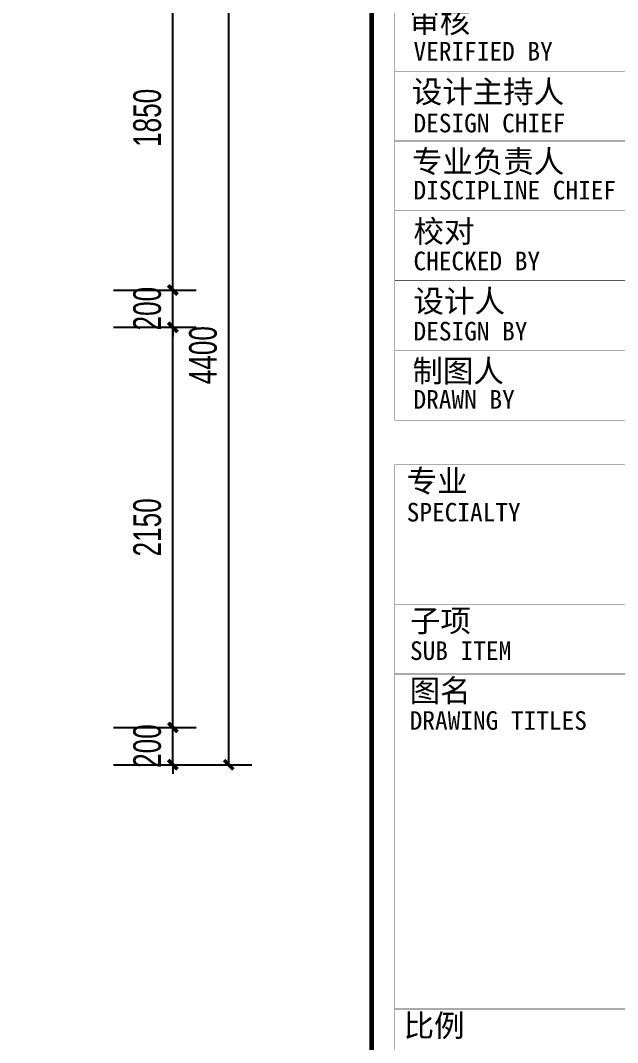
# Model space of a CAD drawing. Extents: x -26219 to 315419, y -160410 to -120810.
# Drawn here: x 267731 to 270939, y -153743 to -148252 of the extents above; entities that cross this region are included whole.
import ezdxf
from ezdxf.enums import TextEntityAlignment as Align
from ezdxf.xclip import XClip

# ---------------------------------------------------------------- set-up
doc = ezdxf.new("R2010")
doc.units = 0
doc.header["$LTSCALE"] = 1000
doc.header["$MEASUREMENT"] = 0
doc.header["$XCLIPFRAME"] = 0
doc.linetypes.add('104-14# 核心筒$2$DOTE', pattern=[2.42, 2, -0.2, 0.02, -0.2])
doc.layers.add('01-标注_尺寸', color=124, linetype='Continuous')
doc.layers.add('104-14# 核心筒$2$A_AXIS-轴线', color=36, linetype='104-14# 核心筒$2$DOTE')
doc.styles.add('_TCH_DIM_T3', font='ros.shx', dxfattribs={"width": 0.705882, "bigfont": 'jd.shx'})
doc.styles.add('图签信息$0$华文细黑', font='STXIHEI_0.TTF', dxfattribs={"height": 10})
doc.dimstyles.new('_TCH_ARCH&&50', dxfattribs={"dimtxt": 148.75, "dimasz": 50, "dimexe": 125, "dimexo": 150, "dimgap": 63.125, "dimtad": 1, "dimdec": 0, "dimzin": 0, "dimdsep": 46, "dimtxsty": '_TCH_DIM_T3', "dimblk": 'ARCHTICK', "dimcen": 0.09, "dimclrt": 7, "dimazin": 2, "dimtfac": 1, "dimtdec": 0, "dimtix": 1, "dimtmove": 2, "dimatfit": 3, "dimfxl": 0, "dimtolj": 1, "dimtzin": 0, "dimarcsym": 0})

# ---------------------------------------------------------------- blocks, each defined once
blk = doc.blocks.new('图框-A1')
at = {"const_width": 0.5}
blk.add_lwpolyline([(766, 584), (25, 584), (25, 10), (766, 10)], close=True, dxfattribs=at)
blk = doc.blocks.new('图签信息')
at = {"const_width": 0.5}
blk.add_lwpolyline([(-65, 0), (0, 0), (0, 500.5), (-65, 500.5)], close=True, dxfattribs=at)
at = {"const_width": 0.05}
for points in [[(-62.5, 103.26), (-2.5, 103.26), (-2.5, 163.26), (-62.5, 163.26), (-62.5, 103.26)], [(-62.5, 140.76), (-2.5, 140.76)], [(-62.5, 133.26), (-2.5, 133.26)], [(-62.5, 125.76), (-2.5, 125.76)], [(-62.5, 118.26), (-2.5, 118.26)], [(-62.5, 110.76), (-2.5, 110.76)], [(-62.5, 98.5), (-2.5, 98.5), (-2.5, 10), (-62.5, 10), (-62.5, 98.5)], [(-62.5, 83.5), (-2.5, 83.5)], [(-62.5, 76), (-2.5, 76)], [(-62.5, 40), (-2.5, 40)]]:
    blk.add_lwpolyline(points, dxfattribs=at)
at = {"style": '图签信息$0$华文细黑'}
for s, height, p in [('审核', 2.4, (-60.95, 147.29)), ('VERIFIED BY', 2, (-60.5, 143.91)), ('设计主持人', 2.4, (-60.68, 139.76)), ('DESIGN CHIEF', 2, (-60.5, 136.19)), ('专业负责人', 2.4, (-60.67, 132.26)), ('DISCIPLINE CHIEF', 2, (-60.5, 128.98)), ('校对', 2.4, (-60.5, 124.76)), ('CHECKED BY', 2, (-60.5, 121.37)), ('设计人', 2.4, (-60.5, 117.26)), ('DESIGN BY', 2, (-60.5, 113.83)), ('制图人', 2.4, (-60.61, 109.76)), ('DRAWN BY', 2, (-60.5, 106.5)), ('专业', 2.4, (-61.23, 97.93)), ('SPECIALTY', 2, (-61.23, 94.38)), ('子项', 2.4, (-60.88, 82.92)), ('SUB ITEM', 2, (-60.88, 79.5)), ('图名', 2.4, (-60.91, 75.41)), ('DRAWING TITLES', 2, (-60.91, 72)), ('比例', 2.4, (-61.56, 39.42))]:
    blk.add_text(s, height=height, dxfattribs=at).set_placement(p, align=Align.TOP_LEFT)
blk = doc.blocks.new('图签-A1')
at = {"color": 2}
blk.add_blockref('图签信息', (0, 0), dxfattribs=at)
blk = doc.blocks.new('104-14# 核心筒')
at = {"layer": '104-14# 核心筒$2$A_AXIS-轴线'}
blk.add_line((-24839, 7700), (120259.9, 7700), dxfattribs=at)
blk = doc.blocks.new('_ArchTick')
at = {"color": 0, "linetype": 'ByBlock', "const_width": 0.4}
blk.add_lwpolyline([(-0.5, -0.5), (0.5, 0.5)], dxfattribs=at)
blk = doc.blocks.new('*D1339')
at = {"layer": '01-标注_尺寸', "color": 0, "lineweight": -2, "transparency": 16777216}
for p, q in [((268530.3, -147850), (268974.6, -147850)), ((268849.6, -152250), (268849.6, -147850)), ((268530.3, -152250), (268974.6, -152250))]:
    blk.add_line(p, q, dxfattribs=at)
at = {"layer": 'Defpoints', "color": 0, "transparency": 16777216}
for p in [(268380.3, -147850), (268849.6, -147850), (268380.3, -152250)]:
    blk.add_point(p, dxfattribs=at)
at = {"layer": '01-标注_尺寸', "color": 0, "lineweight": -2, "transparency": 16777216, "xscale": 50, "yscale": 50, "zscale": 50}
for p, rotation in [((268849.6, -147850), 90), ((268849.6, -152250), 270)]:
    blk.add_blockref('_ArchTick', p, dxfattribs=dict(at, rotation=rotation))
at = {"layer": '01-标注_尺寸', "color": 7, "transparency": 16777216, "insert": (268712.1, -150050), "char_height": 148.75, "attachment_point": 5, "rotation": 90, "style": '_TCH_DIM_T3'}
blk.add_mtext('\\A1;4400', dxfattribs=at)
blk = doc.blocks.new('*D1341')
at = {"layer": '01-标注_尺寸', "color": 0, "lineweight": -2, "transparency": 16777216}
for p, q in [((268549.6, -152050), (268549.6, -152000)), ((268230.3, -152050), (268674.6, -152050)), ((268549.6, -152250), (268549.6, -152050)), ((268230.3, -152250), (268674.6, -152250)), ((268549.6, -152250), (268549.6, -152300))]:
    blk.add_line(p, q, dxfattribs=at)
at = {"layer": 'Defpoints', "color": 0, "transparency": 16777216}
for p in [(268080.3, -152050), (268549.6, -152050), (268080.3, -152250)]:
    blk.add_point(p, dxfattribs=at)
at = {"layer": '01-标注_尺寸', "color": 0, "lineweight": -2, "transparency": 16777216, "xscale": 50, "yscale": 50, "zscale": 50}
for p, rotation in [((268549.6, -152050), 270), ((268549.6, -152250), 90)]:
    blk.add_blockref('_ArchTick', p, dxfattribs=dict(at, rotation=rotation))
at = {"layer": '01-标注_尺寸', "color": 7, "transparency": 16777216, "insert": (268412.1, -152150), "char_height": 148.75, "attachment_point": 5, "rotation": 90, "style": '_TCH_DIM_T3'}
blk.add_mtext('\\A1;200', dxfattribs=at)
blk = doc.blocks.new('*D1342')
at = {"layer": '01-标注_尺寸', "color": 0, "lineweight": -2, "transparency": 16777216}
for p, q in [((268230.3, -149900), (268674.6, -149900)), ((268549.6, -152050), (268549.6, -149900)), ((268230.3, -152050), (268674.6, -152050))]:
    blk.add_line(p, q, dxfattribs=at)
at = {"layer": 'Defpoints', "color": 0, "transparency": 16777216}
for p in [(268080.3, -149900), (268549.6, -149900), (268080.3, -152050)]:
    blk.add_point(p, dxfattribs=at)
at = {"layer": '01-标注_尺寸', "color": 0, "lineweight": -2, "transparency": 16777216, "xscale": 50, "yscale": 50, "zscale": 50}
for p, rotation in [((268549.6, -149900), 90), ((268549.6, -152050), 270)]:
    blk.add_blockref('_ArchTick', p, dxfattribs=dict(at, rotation=rotation))
at = {"layer": '01-标注_尺寸', "color": 7, "transparency": 16777216, "insert": (268412.1, -150975), "char_height": 148.75, "attachment_point": 5, "rotation": 90, "style": '_TCH_DIM_T3'}
blk.add_mtext('\\A1;2150', dxfattribs=at)
blk = doc.blocks.new('*D1343')
at = {"layer": '01-标注_尺寸', "color": 0, "lineweight": -2, "transparency": 16777216}
for p, q in [((268549.6, -149700), (268549.6, -149650)), ((268230.3, -149700), (268674.6, -149700)), ((268549.6, -149900), (268549.6, -149700)), ((268230.3, -149900), (268674.6, -149900)), ((268549.6, -149900), (268549.6, -149950))]:
    blk.add_line(p, q, dxfattribs=at)
at = {"layer": 'Defpoints', "color": 0, "transparency": 16777216}
for p in [(268080.3, -149700), (268549.6, -149700), (268080.3, -149900)]:
    blk.add_point(p, dxfattribs=at)
at = {"layer": '01-标注_尺寸', "color": 0, "lineweight": -2, "transparency": 16777216, "xscale": 50, "yscale": 50, "zscale": 50}
for p, rotation in [((268549.6, -149700), 270), ((268549.6, -149900), 90)]:
    blk.add_blockref('_ArchTick', p, dxfattribs=dict(at, rotation=rotation))
at = {"layer": '01-标注_尺寸', "color": 7, "transparency": 16777216, "insert": (268412.1, -149800), "char_height": 148.75, "attachment_point": 5, "rotation": 90, "style": '_TCH_DIM_T3'}
blk.add_mtext('\\A1;200', dxfattribs=at)
blk = doc.blocks.new('*D1344')
at = {"layer": '01-标注_尺寸', "color": 0, "lineweight": -2, "transparency": 16777216}
for p, q in [((268230.3, -147850), (268674.6, -147850)), ((268549.6, -149700), (268549.6, -147850)), ((268230.3, -149700), (268674.6, -149700))]:
    blk.add_line(p, q, dxfattribs=at)
at = {"layer": 'Defpoints', "color": 0, "transparency": 16777216}
for p in [(268080.3, -147850), (268549.6, -147850), (268080.3, -149700)]:
    blk.add_point(p, dxfattribs=at)
at = {"layer": '01-标注_尺寸', "color": 0, "lineweight": -2, "transparency": 16777216, "xscale": 50, "yscale": 50, "zscale": 50}
for p, rotation in [((268549.6, -147850), 90), ((268549.6, -149700), 270)]:
    blk.add_blockref('_ArchTick', p, dxfattribs=dict(at, rotation=rotation))
at = {"layer": '01-标注_尺寸', "color": 7, "transparency": 16777216, "insert": (268412.1, -148775), "char_height": 148.75, "attachment_point": 5, "rotation": 90, "style": '_TCH_DIM_T3'}
blk.add_mtext('\\A1;1850', dxfattribs=at)

msp = doc.modelspace()

# ---------------------------------------------------------------- block references
at = {"xscale": 50, "yscale": 50, "zscale": 50}
for name, p in [('图框-A1', (231317.6, -156062.5)), ('图签-A1', (272867.6, -155562.5))]:
    msp.add_blockref(name, p, dxfattribs=at)
ref = msp.add_blockref('104-14# 核心筒', (201591, -159600))
XClip(ref).set_block_clipping_path([(32000, 6700), (42400, 18198.7390783391)])

# ---------------------------------------------------------------- dimensions: what is measured, and where the dimension line sits
at = {"layer": '01-标注_尺寸'}
for p1, p2, picture, middle in [((268080.3, -149700), (268080.3, -147850), '*D1344', (268412.1, -148775)), ((268380.3, -152250), (268380.3, -147850), '*D1339', (268712.1, -150050)), ((268080.3, -149900), (268080.3, -149700), '*D1343', (268412.1, -149800)), ((268080.3, -152050), (268080.3, -149900), '*D1342', (268412.1, -150975)), ((268080.3, -152250), (268080.3, -152050), '*D1341', (268412.1, -152150))]:
    dim = msp.add_aligned_dim(p1=p1, p2=p2, distance=-469.3, dimstyle='_TCH_ARCH&&50', dxfattribs=at)
    dim.commit()
    dim.dimension.update_dxf_attribs({"geometry": picture, "text_midpoint": middle})

doc.saveas('drawing.dxf')
